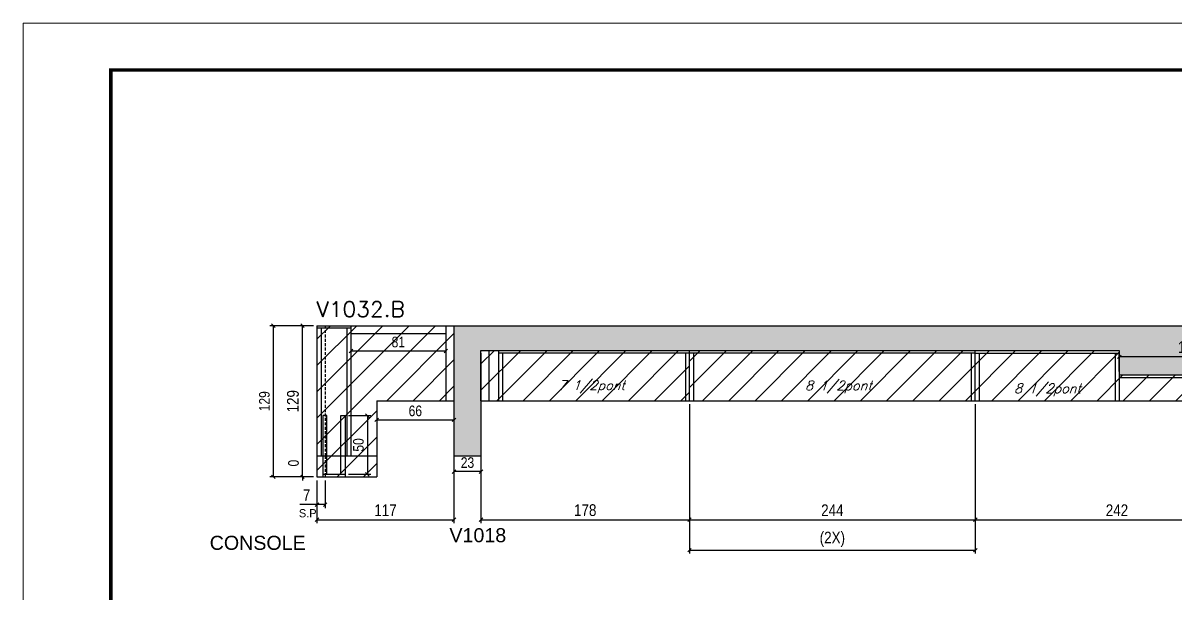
# Model space of a CAD drawing. Extents: x -20960 to -5926, y -2106 to 21915.
# Drawn here: x -12207 to -11223, y 11091 to 11578 of the extents above; entities that cross this region are included whole.
import ezdxf

# ---------------------------------------------------------------- set-up
doc = ezdxf.new("R2010")
doc.units = 0
doc.linetypes.add('DASHED', pattern=[0.75, 0.5, -0.25])
doc.linetypes.add('HIDDEN', pattern=[0.375, 0.25, -0.125])
for name, color, linetype in [('5', 5, 'Continuous'), ('COTA', 241, 'Continuous'), ('Painéis', 200, 'Continuous'), ('SARR_2.2x7', 40, 'Continuous'), ('SARR_3.5x7', 81, 'Continuous'), ('texto', 7, 'Continuous')]:
    doc.layers.add(name, color=color, linetype=linetype)
for name, color, linetype, lineweight in [('Folhas', 255, 'Continuous', 9), ('Hachura', 251, 'Continuous', 9), ('SARRAFO DE PRESSAO', 251, 'DASHED', 9), ('Texto Seção', 7, 'Continuous', 15)]:
    doc.layers.add(name, color=color, linetype=linetype, lineweight=lineweight)
doc.styles.add('COTA TECNICA', font='techl___.ttf', dxfattribs={"height": 10})
doc.styles.add('COTA TECNICA-50', font='techl___.ttf', dxfattribs={"height": 9})
doc.styles.add('REGUA-120', font='ROMANS.shx', dxfattribs={"height": 15})
doc.styles.add('Romans', font='romans.shx')
doc.styles.add('ROMAS860', font='ROMAS860.SHX')
doc.styles.get("Standard").update_dxf_attribs({"font": 'arial.ttf'})
doc.dimstyles.new('COTA PAINEL-50', dxfattribs={"dimtxt": 9, "dimasz": 3, "dimexe": 3, "dimexo": 3, "dimgap": 3, "dimtad": 1, "dimdec": 1, "dimzin": 12, "dimdsep": 46, "dimtxsty": 'COTA TECNICA-50', "dimblk1": 'OBLIQUE', "dimblk2": 'OBLIQUE', "dimsah": 1, "dimcen": 0.9, "dimclrd": 4, "dimclre": 4, "dimclrt": 240, "dimadec": 1, "dimazin": 3, "dimtfac": 1, "dimtdec": 1, "dimtmove": 0, "dimatfit": 3, "dimfxl": 1, "dimtolj": 1, "dimtzin": 12, "dimarcsym": 0})
doc.dimstyles.new('PAINEL', dxfattribs={"dimtxt": 10, "dimasz": 3, "dimexe": 3, "dimexo": 3, "dimgap": 3, "dimtad": 1, "dimdec": 1, "dimzin": 12, "dimdsep": 46, "dimtxsty": 'COTA TECNICA', "dimblk1": 'OBLIQUE', "dimblk2": 'OBLIQUE', "dimsah": 1, "dimcen": 0.9, "dimclrd": 4, "dimclre": 4, "dimclrt": 240, "dimadec": 1, "dimazin": 3, "dimtfac": 1, "dimtdec": 1, "dimtmove": 0, "dimatfit": 3, "dimfxl": 1, "dimtolj": 1, "dimtzin": 12, "dimarcsym": 0})

# ---------------------------------------------------------------- blocks, each defined once
blk = doc.blocks.new('9999999999')
at = {"layer": 'Folhas'}
blk.add_lwpolyline([(98138.98, 34190.21), (99623.98, 34190.21), (99623.98, 35240.21), (98138.98, 35240.21)], close=True, dxfattribs=at)
at = {"layer": 'Folhas', "color": 30, "const_width": 3}
blk.add_lwpolyline([(98213.98, 34230.21), (99583.98, 34230.21), (99583.98, 35200.21), (98213.98, 35200.21)], close=True, dxfattribs=at)
blk = doc.blocks.new('_Oblique')
at = {"color": 0, "linetype": 'ByBlock', "lineweight": -2}
blk.add_line((-0.5, -0.5), (0.5, 0.5), dxfattribs=at)
blk = doc.blocks.new('*D7630')
at = {"layer": 'COTA', "color": 4, "lineweight": -2, "ltscale": 25, "transparency": 16777216}
for p, q in [((-11956.08, 11187.96), (-11956.08, 11164.23)), ((-11949.08, 11187.96), (-11949.08, 11164.23)), ((-11956.08, 11167.23), (-11970.81, 11167.23)), ((-11949.08, 11167.23), (-11956.08, 11167.23))]:
    blk.add_line(p, q, dxfattribs=at)
at = {"layer": 'Defpoints', "color": 0, "ltscale": 25, "transparency": 16777216}
for p in [(-11956.08, 11190.96), (-11949.08, 11190.96), (-11956.08, 11167.23)]:
    blk.add_point(p, dxfattribs=at)
at = {"layer": 'COTA', "color": 4, "lineweight": -2, "ltscale": 25, "transparency": 16777216, "xscale": 3, "yscale": 3, "zscale": 3, "rotation": 180}
blk.add_blockref('_Oblique', (-11956.08, 11167.23), dxfattribs=at)
at = {"layer": 'COTA', "color": 4, "lineweight": -2, "ltscale": 25, "transparency": 16777216, "xscale": 3, "yscale": 3, "zscale": 3}
blk.add_blockref('_Oblique', (-11949.08, 11167.23), dxfattribs=at)
at = {"layer": 'COTA', "color": 240, "ltscale": 25, "transparency": 16777216, "insert": (-11964.94, 11175.31), "char_height": 10, "attachment_point": 5, "style": 'COTA TECNICA'}
blk.add_mtext('\\A1;7', dxfattribs=at)
blk = doc.blocks.new('*D7645')
at = {"layer": 'COTA', "color": 4, "lineweight": -2, "ltscale": 25, "transparency": 16777216}
for p, q in [((-11638.04, 11252.96), (-11638.04, 11151.36)), ((-11394.04, 11252.96), (-11394.04, 11151.36)), ((-11638.04, 11154.36), (-11394.04, 11154.36))]:
    blk.add_line(p, q, dxfattribs=at)
at = {"layer": 'Defpoints', "color": 0, "ltscale": 25, "transparency": 16777216}
for p in [(-11638.04, 11255.96), (-11394.04, 11255.96), (-11394.04, 11154.36)]:
    blk.add_point(p, dxfattribs=at)
at = {"layer": 'COTA', "color": 4, "lineweight": -2, "ltscale": 25, "transparency": 16777216, "xscale": 3, "yscale": 3, "zscale": 3, "rotation": 180}
blk.add_blockref('_Oblique', (-11638.04, 11154.36), dxfattribs=at)
at = {"layer": 'COTA', "color": 4, "lineweight": -2, "ltscale": 25, "transparency": 16777216, "xscale": 3, "yscale": 3, "zscale": 3}
blk.add_blockref('_Oblique', (-11394.04, 11154.36), dxfattribs=at)
at = {"layer": 'COTA', "color": 240, "ltscale": 25, "transparency": 16777216, "insert": (-11516.04, 11162.43), "char_height": 10, "attachment_point": 5, "style": 'COTA TECNICA'}
blk.add_mtext('\\A1;244', dxfattribs=at)
blk = doc.blocks.new('*D7633')
at = {"layer": 'COTA', "color": 4, "lineweight": -2, "ltscale": 25, "transparency": 16777216}
for p, q in [((-11638.04, 11252.96), (-11638.04, 11125.41)), ((-11394.04, 11252.96), (-11394.04, 11125.41)), ((-11638.04, 11128.41), (-11394.04, 11128.41))]:
    blk.add_line(p, q, dxfattribs=at)
at = {"layer": 'Defpoints', "color": 0, "ltscale": 25, "transparency": 16777216}
for p in [(-11638.04, 11255.96), (-11394.04, 11255.96), (-11394.04, 11128.41)]:
    blk.add_point(p, dxfattribs=at)
at = {"layer": 'COTA', "color": 4, "lineweight": -2, "ltscale": 25, "transparency": 16777216, "xscale": 3, "yscale": 3, "zscale": 3, "rotation": 180}
blk.add_blockref('_Oblique', (-11638.04, 11128.41), dxfattribs=at)
at = {"layer": 'COTA', "color": 4, "lineweight": -2, "ltscale": 25, "transparency": 16777216, "xscale": 3, "yscale": 3, "zscale": 3}
blk.add_blockref('_Oblique', (-11394.04, 11128.41), dxfattribs=at)
at = {"layer": 'COTA', "color": 240, "ltscale": 25, "transparency": 16777216, "insert": (-11516.04, 11137.63), "char_height": 10, "attachment_point": 5, "style": 'COTA TECNICA'}
blk.add_mtext('\\A1;(2X)', dxfattribs=at)
blk = doc.blocks.new('*D7627')
at = {"layer": 'COTA', "color": 4, "lineweight": -2, "ltscale": 25, "transparency": 16777216}
for p, q in [((-11816.04, 11252.96), (-11816.04, 11151.36)), ((-11638.04, 11252.96), (-11638.04, 11151.36)), ((-11816.04, 11154.36), (-11638.04, 11154.36))]:
    blk.add_line(p, q, dxfattribs=at)
at = {"layer": 'Defpoints', "color": 0, "ltscale": 25, "transparency": 16777216}
for p in [(-11816.04, 11255.96), (-11638.04, 11255.96), (-11638.04, 11154.36)]:
    blk.add_point(p, dxfattribs=at)
at = {"layer": 'COTA', "color": 4, "lineweight": -2, "ltscale": 25, "transparency": 16777216, "xscale": 3, "yscale": 3, "zscale": 3, "rotation": 180}
blk.add_blockref('_Oblique', (-11816.04, 11154.36), dxfattribs=at)
at = {"layer": 'COTA', "color": 4, "lineweight": -2, "ltscale": 25, "transparency": 16777216, "xscale": 3, "yscale": 3, "zscale": 3}
blk.add_blockref('_Oblique', (-11638.04, 11154.36), dxfattribs=at)
at = {"layer": 'COTA', "color": 240, "ltscale": 25, "transparency": 16777216, "insert": (-11727.04, 11162.45), "char_height": 10, "attachment_point": 5, "style": 'COTA TECNICA'}
blk.add_mtext('\\A1;178', dxfattribs=at)
blk = doc.blocks.new('*D7634')
at = {"layer": 'COTA', "color": 4, "lineweight": -2, "ltscale": 25, "transparency": 16777216}
for p, q in [((-11394.04, 11252.96), (-11394.04, 11151.36)), ((-11152.04, 11252.96), (-11152.04, 11151.36)), ((-11394.04, 11154.36), (-11152.04, 11154.36))]:
    blk.add_line(p, q, dxfattribs=at)
at = {"layer": 'Defpoints', "color": 0, "ltscale": 25, "transparency": 16777216}
for p in [(-11394.04, 11255.96), (-11152.04, 11255.96), (-11152.04, 11154.36)]:
    blk.add_point(p, dxfattribs=at)
at = {"layer": 'COTA', "color": 4, "lineweight": -2, "ltscale": 25, "transparency": 16777216, "xscale": 3, "yscale": 3, "zscale": 3, "rotation": 180}
blk.add_blockref('_Oblique', (-11394.04, 11154.36), dxfattribs=at)
at = {"layer": 'COTA', "color": 4, "lineweight": -2, "ltscale": 25, "transparency": 16777216, "xscale": 3, "yscale": 3, "zscale": 3}
blk.add_blockref('_Oblique', (-11152.04, 11154.36), dxfattribs=at)
at = {"layer": 'COTA', "color": 240, "ltscale": 25, "transparency": 16777216, "insert": (-11273.04, 11162.43), "char_height": 10, "attachment_point": 5, "style": 'COTA TECNICA'}
blk.add_mtext('\\A1;242', dxfattribs=at)
blk = doc.blocks.new('*D7628')
at = {"layer": 'COTA', "color": 4, "lineweight": -2, "ltscale": 25, "transparency": 16777216}
for p, q in [((-11839.08, 11252.96), (-11839.08, 11151.36)), ((-11956.08, 11187.96), (-11956.08, 11151.36)), ((-11956.08, 11154.36), (-11839.08, 11154.36))]:
    blk.add_line(p, q, dxfattribs=at)
at = {"layer": 'Defpoints', "color": 0, "ltscale": 25, "transparency": 16777216}
for p in [(-11839.08, 11255.96), (-11956.08, 11190.96), (-11839.08, 11154.36)]:
    blk.add_point(p, dxfattribs=at)
at = {"layer": 'COTA', "color": 4, "lineweight": -2, "ltscale": 25, "transparency": 16777216, "xscale": 3, "yscale": 3, "zscale": 3, "rotation": 180}
blk.add_blockref('_Oblique', (-11956.08, 11154.36), dxfattribs=at)
at = {"layer": 'COTA', "color": 4, "lineweight": -2, "ltscale": 25, "transparency": 16777216, "xscale": 3, "yscale": 3, "zscale": 3}
blk.add_blockref('_Oblique', (-11839.08, 11154.36), dxfattribs=at)
at = {"layer": 'COTA', "color": 240, "ltscale": 25, "transparency": 16777216, "insert": (-11897.58, 11162.43), "char_height": 10, "attachment_point": 5, "style": 'COTA TECNICA'}
blk.add_mtext('\\A1;117', dxfattribs=at)
blk = doc.blocks.new('*D7636')
at = {"layer": 'COTA', "color": 4, "lineweight": -2, "ltscale": 25, "transparency": 16777216}
for p, q in [((-11959.08, 11319.96), (-11971.47, 11319.96)), ((-11968.47, 11190.96), (-11968.47, 11319.96)), ((-11959.08, 11190.96), (-11971.47, 11190.96))]:
    blk.add_line(p, q, dxfattribs=at)
at = {"layer": 'Defpoints', "color": 0, "ltscale": 25, "transparency": 16777216}
for p in [(-11968.47, 11319.96), (-11956.08, 11319.96), (-11956.08, 11190.96)]:
    blk.add_point(p, dxfattribs=at)
at = {"layer": 'COTA', "color": 4, "lineweight": -2, "ltscale": 25, "transparency": 16777216, "xscale": 3, "yscale": 3, "zscale": 3}
for p, rotation in [((-11968.47, 11319.96), 90), ((-11968.47, 11190.96), 270)]:
    blk.add_blockref('_Oblique', p, dxfattribs=dict(at, rotation=rotation))
at = {"layer": 'COTA', "color": 240, "ltscale": 25, "transparency": 16777216, "insert": (-11976.55, 11255.46), "char_height": 10, "attachment_point": 5, "rotation": 90, "style": 'COTA TECNICA'}
blk.add_mtext('\\A1;129', dxfattribs=at)
blk = doc.blocks.new('*D7650')
at = {"layer": 'COTA', "color": 4, "lineweight": -2, "transparency": 16777216}
for p, q in [((-11839.08, 11205.96), (-11839.08, 11192.38)), ((-11816.04, 11205.96), (-11816.04, 11192.38)), ((-11816.04, 11195.38), (-11839.08, 11195.38))]:
    blk.add_line(p, q, dxfattribs=at)
at = {"layer": 'Defpoints', "color": 0, "transparency": 16777216}
for p in [(-11839.08, 11208.96), (-11816.04, 11208.96), (-11839.08, 11195.38)]:
    blk.add_point(p, dxfattribs=at)
at = {"layer": 'COTA', "color": 4, "lineweight": -2, "transparency": 16777216, "xscale": 3, "yscale": 3, "zscale": 3, "rotation": 180}
blk.add_blockref('_Oblique', (-11839.08, 11195.38), dxfattribs=at)
at = {"layer": 'COTA', "color": 4, "lineweight": -2, "transparency": 16777216, "xscale": 3, "yscale": 3, "zscale": 3}
blk.add_blockref('_Oblique', (-11816.04, 11195.38), dxfattribs=at)
at = {"layer": 'COTA', "color": 240, "transparency": 16777216, "insert": (-11827.56, 11203.07), "char_height": 9, "attachment_point": 5, "style": 'COTA TECNICA-50'}
blk.add_mtext('\\A1;23', dxfattribs=at)
blk = doc.blocks.new('*D7651')
at = {"layer": 'COTA', "color": 4, "lineweight": -2, "transparency": 16777216}
for p, q in [((-11927.08, 11309.96), (-11927.08, 11295.36)), ((-11846.08, 11309.96), (-11846.08, 11295.36)), ((-11927.08, 11298.36), (-11846.08, 11298.36))]:
    blk.add_line(p, q, dxfattribs=at)
at = {"layer": 'Defpoints', "color": 0, "transparency": 16777216}
for p in [(-11927.08, 11312.96), (-11846.08, 11312.96), (-11846.08, 11298.36)]:
    blk.add_point(p, dxfattribs=at)
at = {"layer": 'COTA', "color": 4, "lineweight": -2, "transparency": 16777216, "xscale": 3, "yscale": 3, "zscale": 3, "rotation": 180}
blk.add_blockref('_Oblique', (-11927.08, 11298.36), dxfattribs=at)
at = {"layer": 'COTA', "color": 4, "lineweight": -2, "transparency": 16777216, "xscale": 3, "yscale": 3, "zscale": 3}
blk.add_blockref('_Oblique', (-11846.08, 11298.36), dxfattribs=at)
at = {"layer": 'COTA', "color": 240, "transparency": 16777216, "insert": (-11886.58, 11305.94), "char_height": 9, "attachment_point": 5, "style": 'COTA TECNICA-50'}
blk.add_mtext('\\A1;81', dxfattribs=at)
blk = doc.blocks.new('*D7652')
at = {"layer": 'COTA', "color": 4, "lineweight": -2, "transparency": 16777216}
for p, q in [((-11905.08, 11252.96), (-11905.08, 11236.61)), ((-11839.08, 11252.96), (-11839.08, 11236.61)), ((-11905.08, 11239.61), (-11839.08, 11239.61))]:
    blk.add_line(p, q, dxfattribs=at)
at = {"layer": 'Defpoints', "color": 0, "transparency": 16777216}
for p in [(-11905.08, 11255.96), (-11839.08, 11255.96), (-11839.08, 11239.61)]:
    blk.add_point(p, dxfattribs=at)
at = {"layer": 'COTA', "color": 4, "lineweight": -2, "transparency": 16777216, "xscale": 3, "yscale": 3, "zscale": 3, "rotation": 180}
blk.add_blockref('_Oblique', (-11905.08, 11239.61), dxfattribs=at)
at = {"layer": 'COTA', "color": 4, "lineweight": -2, "transparency": 16777216, "xscale": 3, "yscale": 3, "zscale": 3}
blk.add_blockref('_Oblique', (-11839.08, 11239.61), dxfattribs=at)
at = {"layer": 'COTA', "color": 240, "transparency": 16777216, "insert": (-11872.08, 11247.2), "char_height": 9, "attachment_point": 5, "style": 'COTA TECNICA-50'}
blk.add_mtext('\\A1;66', dxfattribs=at)
blk = doc.blocks.new('*D7654')
at = {"layer": 'COTA', "color": 4, "linetype": 'ByBlock', "lineweight": -2, "transparency": 16777216}
for p, q in [((-11271.04, 11280.96), (-11271.04, 11296.42)), ((-11152.04, 11293.42), (-11271.04, 11293.42)), ((-11152.04, 11280.96), (-11152.04, 11296.42))]:
    blk.add_line(p, q, dxfattribs=at)
at = {"layer": 'Defpoints', "color": 0, "linetype": 'ByBlock', "transparency": 16777216}
for p in [(-11271.04, 11293.42), (-11271.04, 11277.96), (-11152.04, 11277.96)]:
    blk.add_point(p, dxfattribs=at)
at = {"layer": 'COTA', "color": 4, "linetype": 'ByBlock', "lineweight": -2, "transparency": 16777216, "xscale": 3, "yscale": 3, "zscale": 3, "rotation": 180}
blk.add_blockref('_Oblique', (-11271.04, 11293.42), dxfattribs=at)
at = {"layer": 'COTA', "color": 4, "linetype": 'ByBlock', "lineweight": -2, "transparency": 16777216, "xscale": 3, "yscale": 3, "zscale": 3}
blk.add_blockref('_Oblique', (-11152.04, 11293.42), dxfattribs=at)
at = {"layer": 'COTA', "color": 240, "linetype": 'ByBlock', "transparency": 16777216, "insert": (-11211.54, 11301.5), "char_height": 10, "attachment_point": 5, "style": 'COTA TECNICA'}
blk.add_mtext('\\A1;119', dxfattribs=at)
blk = doc.blocks.new('*D7646')
at = {"layer": 'COTA', "color": 4, "lineweight": -2, "transparency": 16777216}
for p, q in [((-11968.47, 11190.96), (-11968.47, 11208.4)), ((-11959.08, 11190.96), (-11971.47, 11190.96)), ((-11959.08, 11190.96), (-11971.47, 11190.96)), ((-11968.47, 11190.96), (-11968.47, 11187.96))]:
    blk.add_line(p, q, dxfattribs=at)
at = {"layer": 'Defpoints', "color": 0, "transparency": 16777216}
for p in [(-11968.47, 11190.96), (-11956.08, 11190.96), (-11956.08, 11190.96)]:
    blk.add_point(p, dxfattribs=at)
at = {"layer": 'COTA', "color": 4, "lineweight": -2, "transparency": 16777216, "xscale": 3, "yscale": 3, "zscale": 3}
for rotation in [90, 270]:
    blk.add_blockref('_Oblique', (-11968.47, 11190.96), dxfattribs=dict(at, rotation=rotation))
at = {"layer": 'COTA', "color": 240, "transparency": 16777216, "insert": (-11976.06, 11202.68), "char_height": 9, "attachment_point": 5, "rotation": 90, "style": 'COTA TECNICA-50'}
blk.add_mtext('\\A1;0', dxfattribs=at)
blk = doc.blocks.new('*D7631')
at = {"layer": 'COTA', "color": 4, "lineweight": -2, "transparency": 16777216}
for p, q in [((-11959.08, 11319.96), (-11996.32, 11319.96)), ((-11993.32, 11190.96), (-11993.32, 11319.96)), ((-11959.08, 11190.96), (-11996.32, 11190.96))]:
    blk.add_line(p, q, dxfattribs=at)
at = {"layer": 'Defpoints', "color": 0, "transparency": 16777216}
for p in [(-11993.32, 11319.96), (-11956.08, 11319.96), (-11956.08, 11190.96)]:
    blk.add_point(p, dxfattribs=at)
at = {"layer": 'COTA', "color": 4, "lineweight": -2, "transparency": 16777216, "xscale": 3, "yscale": 3, "zscale": 3}
for p, rotation in [((-11993.32, 11319.96), 90), ((-11993.32, 11190.96), 270)]:
    blk.add_blockref('_Oblique', p, dxfattribs=dict(at, rotation=rotation))
at = {"layer": 'COTA', "color": 240, "transparency": 16777216, "insert": (-12000.9, 11255.46), "char_height": 9, "attachment_point": 5, "rotation": 90, "style": 'COTA TECNICA-50'}
blk.add_mtext('\\A1;129', dxfattribs=at)
blk = doc.blocks.new('*D7632')
at = {"layer": 'COTA', "color": 4, "lineweight": -2, "transparency": 16777216}
for p, q in [((-11929.08, 11243.16), (-11910.01, 11243.16)), ((-11913.01, 11243.16), (-11913.01, 11193.16)), ((-11929.08, 11193.16), (-11910.01, 11193.16))]:
    blk.add_line(p, q, dxfattribs=at)
at = {"layer": 'Defpoints', "color": 0, "transparency": 16777216}
for p in [(-11932.08, 11243.16), (-11932.08, 11193.16), (-11913.01, 11193.16)]:
    blk.add_point(p, dxfattribs=at)
at = {"layer": 'COTA', "color": 4, "lineweight": -2, "transparency": 16777216, "xscale": 3, "yscale": 3, "zscale": 3}
for p, rotation in [((-11913.01, 11243.16), 90), ((-11913.01, 11193.16), 270)]:
    blk.add_blockref('_Oblique', p, dxfattribs=dict(at, rotation=rotation))
at = {"layer": 'COTA', "color": 240, "transparency": 16777216, "insert": (-11920.61, 11218.16), "char_height": 9, "attachment_point": 5, "rotation": 90, "style": 'COTA TECNICA-50'}
blk.add_mtext('\\A1;50', dxfattribs=at)

msp = doc.modelspace()

# ---------------------------------------------------------------- hatches: boundary and pattern name
at = {"layer": 'COTA', "linetype": 'ByBlock'}
h = msp.add_hatch(dxfattribs=at)
h.set_pattern_fill('AR-CONC', color=256, scale=0.03)
h.set_pattern_definition([(50, (-3170, 1148.575), (5.46554, -0.4781726), [0.5715, -6.2865]), (355, (-3170, 1148.575), (-1.0573026, 5.7317054), [0.4572, -5.0292175]), (100.451445, (-3169.5445, 1148.535), (4.4082374, 5.2535326), [0.4857003, -5.3427073]), (46.1842, (-3170, 1150.099), (8.1323712, -1.26127), [0.85725, -9.42975]), (96.63556, (-3169.322, 1149.994), (7.122124, 7.4227837), [0.7285507, -8.014068]), (351.18415, (-3170, 1150.099), (7.122124, 7.422784), [0.685799, -7.543792]), (21, (-3169.238, 1149.718), (4.5484317, -3.067956), [0.5715, -6.2865]), (326, (-3169.238, 1149.718), (1.8540609, 5.525639), [0.4572, -5.0292]), (71.451445, (-3168.859, 1149.4624), (6.4024926, 2.457683), [0.4857003, -5.3426981]), (37.5, (-3170, 1148.5751), (0.0926581, 2.53665117), [0, -4.96824, 0, -5.1054, 0, -5.04825]), (7.5, (-3170, 1148.575), (2.0045899, 3.00541724), [0, -2.91084, 0, -4.85394, 0, -1.92405]), (327.5, (-3171.6993, 1148.5751), (4.06771786, -0.17186232), [0, -1.905, 0, -5.9436, 0, -7.8867]), (317.5, (-3172.4613, 1148.575), (4.4438754, 0.7627947), [0, -2.4765, 0, -3.94716, 0, -5.6007])])
h.paths.add_polyline_path([(-11152.04, 11319.96), (-11816.04, 11319.96), (-11839.08, 11319.96), (-11839.08, 11255.96), (-11839.08, 11208.96), (-11816.04, 11208.96), (-11816.04, 11262.96), (-11816.04, 11298.76), (-11271.04, 11298.76), (-11271.04, 11277.96), (-11152.04, 11277.96)])
h.paths.add_polyline_path([(-11223.22, 11291.64), (-11200.42, 11291.64), (-11200.42, 11312.22), (-11223.22, 11312.22)], flags=24)
at = {"layer": 'Hachura', "ltscale": 25}
h = msp.add_hatch(dxfattribs=at)
h.set_pattern_fill('ANSI31', color=256, scale=5)
h.set_pattern_definition([(45, (-154308.412, -20743.858), (-11.2253202, 11.2253202), [])])
h.paths.add_polyline_path([(-11905.08, 11190.96), (-11905.08, 11255.96), (-11839.08, 11255.96), (-11839.08, 11319.96), (-11956.08, 11319.96), (-11956.08, 11190.96)])
h = msp.add_hatch(dxfattribs=at)
h.set_pattern_fill('ANSI31', color=256, scale=5)
h.set_pattern_definition([(45, (-154168.373, -20765.058), (-11.2253202, 11.2253202), [])])
h.paths.add_polyline_path([(-11638.04, 11298.76), (-11816.04, 11298.76), (-11816.04, 11255.96), (-11638.04, 11255.96)])
h = msp.add_hatch(dxfattribs=at)
h.set_pattern_fill('ANSI31', color=256, scale=5)
h.set_pattern_definition([(45, (-154172.373, -20765.058), (-11.2253202, 11.2253202), [])])
h.paths.add_polyline_path([(-11152.04, 11277.96), (-11271.04, 11277.96), (-11271.04, 11298.76), (-11638.04, 11298.76), (-11638.04, 11255.96), (-11152.04, 11255.96)])

# ---------------------------------------------------------------- linework, layer by layer
at = {"layer": 'COTA', "linetype": 'ByBlock'}
for p, q in [((-11839.44, 11319.96), (-11839.08, 11319.96)), ((-11839.08, 11319.96), (-11816.04, 11319.96)), ((-11816.04, 11319.96), (-11152.04, 11319.96)), ((-11816.04, 11319.96), (-11816.04, 11319.96)), ((-11816.04, 11262.96), (-11816.04, 11208.96)), ((-11839.08, 11255.96), (-11839.08, 11208.96)), ((-11839.08, 11208.96), (-11816.04, 11208.96))]:
    msp.add_line(p, q, dxfattribs=at)
at = {"layer": 'Painéis', "linetype": 'ByBlock'}
for p, q in [((-11956.08, 11319.96), (-11839.08, 11319.96)), ((-11956.08, 11319.96), (-11956.08, 11190.96)), ((-11839.08, 11319.96), (-11839.08, 11255.96)), ((-11816.04, 11298.76), (-11271.04, 11298.76)), ((-11816.04, 11255.96), (-11816.04, 11298.76)), ((-11638.04, 11255.96), (-11638.04, 11298.76)), ((-11394.04, 11255.96), (-11394.04, 11298.76)), ((-11394.04, 11298.76), (-11271.04, 11298.76)), ((-11271.04, 11298.76), (-11271.04, 11298.76)), ((-11271.04, 11298.76), (-11271.04, 11277.96)), ((-11271.04, 11277.96), (-11152.04, 11277.96)), ((-11905.08, 11255.96), (-11839.08, 11255.96)), ((-11905.08, 11255.96), (-11905.08, 11190.96)), ((-11816.04, 11255.96), (-11152.04, 11255.96)), ((-11956.08, 11208.96), (-11905.08, 11208.96)), ((-11956.08, 11190.96), (-11905.08, 11190.96))]:
    msp.add_line(p, q, dxfattribs=at)
at = {"layer": 'SARR_2.2x7', "linetype": 'HIDDEN', "ltscale": 10}
for p, q in [((-11949.08, 11319.96), (-11949.08, 11208.96)), ((-11949.08, 11208.96), (-11949.08, 11190.96))]:
    msp.add_line(p, q, dxfattribs=at)
at = {"layer": 'SARR_2.2x7', "linetype": 'Continuous'}
for p, q in [((-11846.08, 11319.96), (-11846.08, 11255.96)), ((-11927.08, 11317.76), (-11956.08, 11317.76)), ((-11846.08, 11312.96), (-11927.08, 11312.96)), ((-11816.04, 11296.56), (-11816.04, 11298.76)), ((-11816.04, 11291.76), (-11816.04, 11291.76)), ((-11809.04, 11255.96), (-11809.04, 11298.76)), ((-11638.04, 11296.56), (-11801.04, 11296.56)), ((-11394.04, 11296.56), (-11638.04, 11296.56)), ((-11394.04, 11296.56), (-11271.04, 11296.56)), ((-11271.04, 11275.76), (-11169.04, 11275.76))]:
    msp.add_line(p, q, dxfattribs=at)
at = {"layer": 'SARR_2.2x7', "linetype": 'Continuous', "ltscale": 50}
msp.add_line((-11951.08, 11193.16), (-11932.08, 11193.16), dxfattribs=at)
at = {"layer": 'SARR_3.5x7'}
for p, q in [((-11927.08, 11319.96), (-11927.08, 11208.96)), ((-11952.58, 11317.76), (-11952.58, 11208.96)), ((-11930.58, 11317.76), (-11930.58, 11208.96)), ((-11816.04, 11296.56), (-11816.04, 11255.96)), ((-11801.04, 11298.76), (-11801.04, 11255.96)), ((-11797.54, 11296.56), (-11797.54, 11255.96)), ((-11641.49, 11296.56), (-11641.49, 11255.96)), ((-11634.54, 11296.56), (-11634.54, 11255.96)), ((-11397.49, 11296.56), (-11397.49, 11255.96)), ((-11390.58, 11296.56), (-11390.58, 11255.96)), ((-11274.49, 11296.56), (-11274.49, 11255.96)), ((-11271.04, 11296.42), (-11271.04, 11255.82))]:
    msp.add_line(p, q, dxfattribs=at)
for points in [[(-11947.58, 11193.16), (-11947.58, 11243.16), (-11951.08, 11243.16), (-11951.08, 11190.96)], [(-11935.58, 11193.16), (-11935.58, 11243.16), (-11932.08, 11243.16), (-11932.08, 11190.96)]]:
    msp.add_lwpolyline(points, dxfattribs=at)

# ---------------------------------------------------------------- block references
at = {"layer": 'SARRAFO DE PRESSAO', "color": 6, "linetype": 'ByBlock'}
msp.add_blockref('9999999999', (-110345.98, -23661.99), dxfattribs=at)

# ---------------------------------------------------------------- texts
at = {"layer": '5', "linetype": 'Continuous'}
for s, p in [('V1018', (-11842.97, 11135.15)), ('CONSOLE', (-12047.65, 11128.64))]:
    msp.add_text(s, height=12, rotation=0.00004, dxfattribs=at).set_placement(p)
at = {"layer": 'texto', "color": 2, "char_height": 8, "attachment_point": 5, "style": 'Romans'}
for s, insert in [('{\\Q19;\\C256;7 1/2pont}', (-11721.66, 11267.79)), ('{\\Q19;\\C256;8 1/2pont}', (-11510.85, 11267.58)), ('{\\Q19;\\C256;8 1/2pont}', (-11332.29, 11265.15))]:
    msp.add_mtext(s, dxfattribs=dict(at, insert=insert))
at = {"layer": 'texto', "color": 4, "insert": (-11963.96, 11159.86), "char_height": 7, "attachment_point": 5, "style": 'ROMAS860'}
msp.add_mtext('S.P', dxfattribs=at)
at = {"layer": 'Texto Seção', "style": 'REGUA-120', "width": 1.05}
msp.add_text('V1032.B', height=13, dxfattribs=at).set_placement((-11956.44, 11327.55))

# ---------------------------------------------------------------- dimensions: what is measured, and where the dimension line sits
at = {"layer": 'COTA'}
for base, p1, p2, picture, middle in [((-11993.32, 11319.96), (-11956.08, 11190.96), (-11956.08, 11319.96), '*D7631', (-12000.9, 11255.46)), ((-11913.01, 11193.16), (-11932.08, 11243.16), (-11932.08, 11193.16), '*D7632', (-11920.61, 11218.16)), ((-11968.4658997, 11190.95566968), (-11956.07506038, 11190.95566968), (-11956.07506038, 11190.95566968), '*D7646', (-11976.05800496, 11202.67935389))]:
    dim = msp.add_linear_dim(base=base, p1=p1, p2=p2, angle=90, dimstyle='COTA PAINEL-50', dxfattribs=at)
    dim.commit()
    dim.dimension.update_dxf_attribs({"geometry": picture, "text_midpoint": middle})
at = {"layer": 'COTA', "ltscale": 25}
dim = msp.add_linear_dim(base=(-11968.47, 11319.96), p1=(-11956.08, 11190.96), p2=(-11956.08, 11319.96), angle=90, dimstyle='PAINEL', dxfattribs=at)
dim.commit()
dim.dimension.update_dxf_attribs({"geometry": '*D7636', "text_midpoint": (-11976.55, 11255.46)})
at = {"layer": 'COTA'}
for base, p1, p2, picture, middle in [((-11846.08, 11298.36), (-11927.08, 11312.96), (-11846.08, 11312.96), '*D7651', (-11886.58, 11305.94)), ((-11839.08, 11239.61), (-11905.08, 11255.96), (-11839.08, 11255.96), '*D7652', (-11872.08, 11247.2)), ((-11839.08, 11195.38), (-11816.04, 11208.96), (-11839.08, 11208.96), '*D7650', (-11827.56, 11203.07))]:
    dim = msp.add_linear_dim(base=base, p1=p1, p2=p2, dimstyle='COTA PAINEL-50', dxfattribs=at)
    dim.commit()
    dim.dimension.update_dxf_attribs({"geometry": picture, "text_midpoint": middle})
at = {"layer": 'COTA', "linetype": 'ByBlock'}
dim = msp.add_linear_dim(base=(-11271.04, 11293.42), p1=(-11152.04, 11277.96), p2=(-11271.04, 11277.96), dimstyle='PAINEL', dxfattribs=at)
dim.commit()
dim.dimension.update_dxf_attribs({"geometry": '*D7654', "text_midpoint": (-11211.54, 11293.42), "dimtype": 160})
at = {"layer": 'COTA', "ltscale": 25}
for base, p1, p2, picture, middle in [((-11839.08, 11154.36), (-11956.08, 11190.96), (-11839.08, 11255.96), '*D7628', (-11897.58, 11162.43)), ((-11638.04, 11154.36), (-11816.04, 11255.96), (-11638.04, 11255.96), '*D7627', (-11727.04, 11162.45)), ((-11394.04, 11154.36), (-11638.04, 11255.96), (-11394.04, 11255.96), '*D7645', (-11516.04, 11162.43)), ((-11152.04, 11154.36), (-11394.04, 11255.96), (-11152.04, 11255.96), '*D7634', (-11273.04, 11162.43)), ((-11956.08, 11167.23), (-11949.08, 11190.96), (-11956.08, 11190.96), '*D7630', (-11964.94, 11175.31))]:
    dim = msp.add_linear_dim(base=base, p1=p1, p2=p2, dimstyle='PAINEL', dxfattribs=at)
    dim.commit()
    dim.dimension.update_dxf_attribs({"geometry": picture, "text_midpoint": middle})
dim = msp.add_linear_dim(base=(-11394.04, 11128.41), p1=(-11638.04, 11255.96), p2=(-11394.04, 11255.96), text='(2X)', dimstyle='PAINEL', dxfattribs=at)
dim.commit()
dim.dimension.update_dxf_attribs({"geometry": '*D7633', "text_midpoint": (-11516.04, 11137.63)})

doc.saveas('drawing.dxf')
